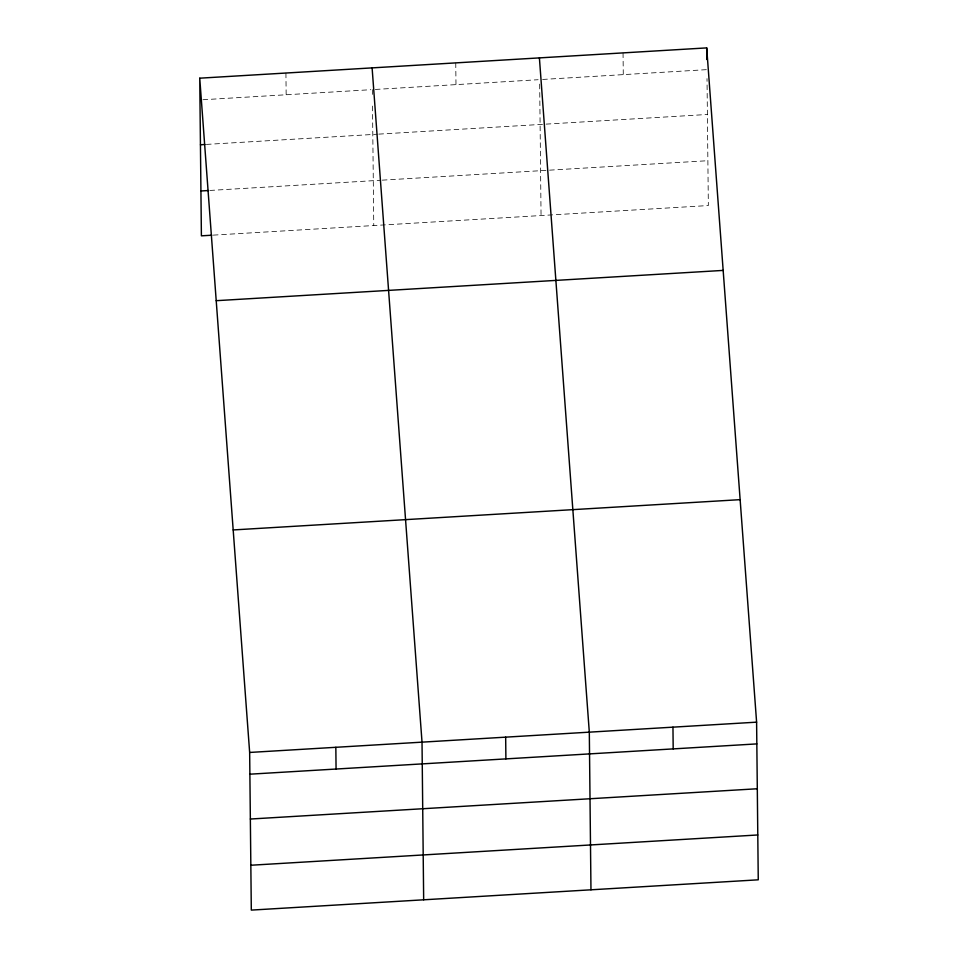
<?xml version="1.0" encoding="UTF-8"?>
<svg xmlns="http://www.w3.org/2000/svg" width="958" height="958" viewBox="0 0 958 958"><rect width="100%" height="100%" fill="white"/><g stroke="black" fill="none" stroke-linecap="round" stroke-linejoin="round"><path stroke-width="0.72" stroke-dasharray="4.79 3.59" d="M202.952 99.74L370.854 89.705M375.32 89.441L538.133 79.718M542.611 79.442L706.92 69.635M206.389 144.407L377.284 134.204M378.781 134.12L707.387 114.481M209.85 190.45L380.757 180.236M382.254 180.152L707.878 160.704M213.287 235.129L708.345 205.551L707.016 78.604M623.047 52.894L623.275 74.628M539.677 84.112L541.054 215.55M455.757 62.893L455.984 84.615M372.339 89.621L372.411 97.093M372.506 106.063L373.764 225.537M285.927 73.036L286.155 94.77"/><path stroke-width="1.44" d="M199.743 78.185L706.693 47.9L756.604 722.164L758.257 879.815L251.307 910.1L249.655 752.449L199.743 78.185L201.396 235.836L211.802 235.213M200.45 144.766L204.904 144.502M200.929 190.977L208.353 190.534M216.221 300.692L723.158 270.407M233.189 529.942L740.127 499.657M249.655 752.449L756.604 722.164M249.882 774.184L756.832 743.899M250.349 819.03L757.299 788.757M250.84 865.242L757.778 834.969M539.402 57.887L589.314 732.163L590.966 889.814M372.111 67.886L422.023 742.151L423.664 899.802M706.693 47.9L706.812 59.492M672.959 727.158L673.187 748.893M505.668 737.157L505.896 758.892M335.839 747.3L336.066 769.035"/></g></svg>
